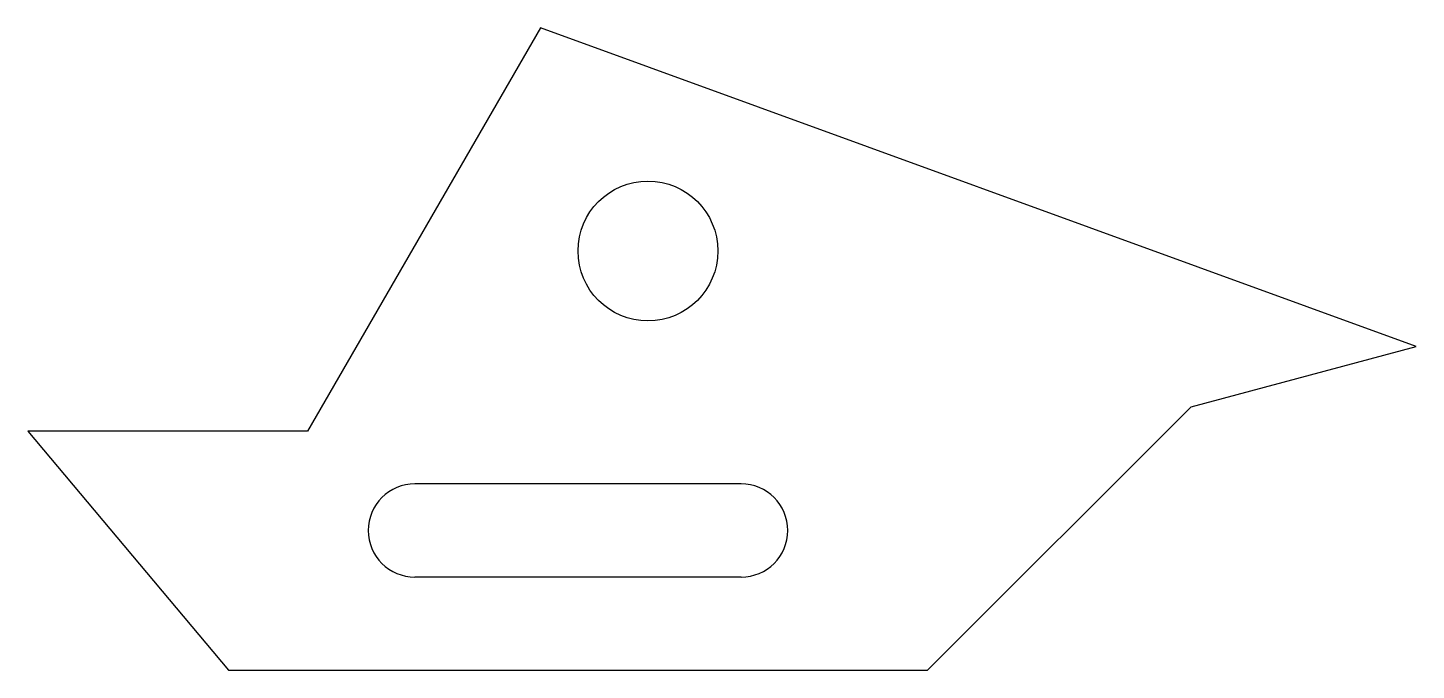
# Model space of a CAD drawing. Header units: millimetres. Extents: x -22 to 127, y 0 to 69.
import ezdxf

# ---------------------------------------------------------------- set-up
doc = ezdxf.new("R2010")
doc.units = ezdxf.units.MM

msp = doc.modelspace()

# ---------------------------------------------------------------- linework, layer by layer
for p, q in [((55, 20), (20, 20)), ((55, 10), (20, 10)), ((0, 0), (20, 0))]:
    msp.add_line(p, q)
for points in [[(33.46, 68.96), (8.46, 25.66)], [(127.43, 34.75), (33.46, 68.96)], [(103.28, 28.28), (127.43, 34.75)], [(75, 0), (103.28, 28.28)], [(-21.54, 25.66), (0, 0)], [(8.46, 25.66), (-21.54, 25.66)], [(0, 0), (75, 0)]]:
    msp.add_lwpolyline(points)
msp.add_circle((45, 45), 7.5)
for centre, start, end in [((20, 15), 90, 270), ((55, 15), 270, 90)]:
    msp.add_arc(centre, 5, start, end)

doc.saveas('drawing.dxf')
